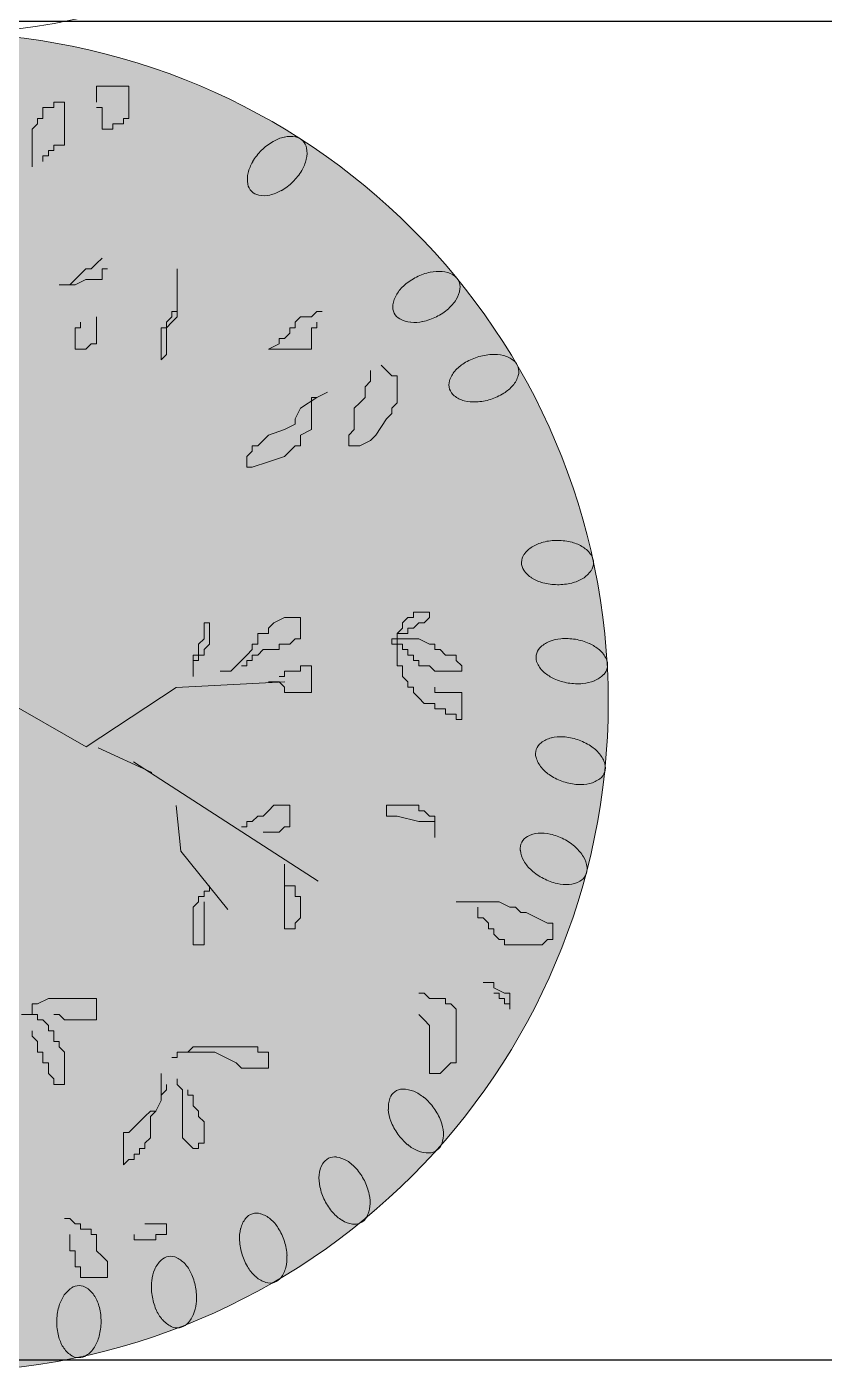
# Model space of a CAD drawing. Header units: metres. Extents: x -2072 to 1581266, y 0 to 323429.
# Drawn here: x 1755.22 to 1759.99, y 1867.27 to 1875.3 of the extents above; entities that cross this region are included whole.
import ezdxf

# ---------------------------------------------------------------- set-up
doc = ezdxf.new("R2010")
doc.units = ezdxf.units.M
doc.layers.add('Вишня птичья', color=7, linetype='Continuous', lineweight=0)
doc.layers.add('ГП - Лист (таблица)', color=7, linetype='Continuous', lineweight=9)
doc.layers.add('ГП_Озеленение_деревья и кустарники', color=7, linetype='Continuous', lineweight=9, true_color=0x2e7666)
doc.styles.add('GOST Common_2', font='GOST_Common.ttf', dxfattribs={"width": 0.9, "height": 2.5})
doc.styles.add('ГП Ариал 2016', font='arial.ttf')

# ---------------------------------------------------------------- blocks, each defined once
blk = doc.blocks.new('Яблоня декоративная')
at = {"layer": 'Вишня птичья', "lineweight": 0, "transparency": 33554585}
h = blk.add_hatch(color=256, dxfattribs=at)
h.dxf.hatch_style = 1
h.set_gradient(color1=(117, 182, 99), color2=(171, 55, 179), tint=1, name='INVSPHERICAL')
edge = h.paths.add_edge_path()
edge.add_arc((0.025, 0.007), 5, 359.64, 719.64)
at = {"layer": 'Вишня птичья', "color": 7, "lineweight": 0, "true_color": 0xf9e7f9}
for p, q in [((1.203, 4.489), (1.203, 4.609)), ((1.203, 4.609), (1.444, 4.609)), ((1.444, 4.609), (1.444, 4.368)), ((0.802, 4.368), (0.802, 4.449)), ((0.802, 4.449), (0.882, 4.449)), ((0.882, 4.449), (0.882, 4.489)), ((0.882, 4.489), (0.963, 4.489)), ((0.963, 4.489), (0.963, 4.168)), ((1.243, 4.449), (1.203, 4.449)), ((1.243, 4.288), (1.243, 4.449)), ((0.722, 4.288), (0.762, 4.328)), ((0.762, 4.328), (0.762, 4.368)), ((0.762, 4.368), (0.802, 4.368)), ((1.404, 4.328), (1.323, 4.328)), ((1.323, 4.328), (1.323, 4.288)), ((1.444, 4.368), (1.404, 4.368)), ((1.404, 4.368), (1.404, 4.328)), ((0.722, 4.008), (0.722, 4.288)), ((1.323, 4.288), (1.243, 4.288)), ((0.882, 4.128), (0.842, 4.128)), ((0.842, 4.128), (0.842, 4.088)), ((0.882, 4.168), (0.882, 4.128)), ((0.963, 4.168), (0.882, 4.168)), ((0.842, 4.088), (0.802, 4.088)), ((0.802, 4.088), (0.802, 4.048)), ((1.243, 3.326), (1.203, 3.286)), ((1.123, 3.246), (1.083, 3.206)), ((1.163, 3.246), (1.123, 3.246)), ((1.203, 3.286), (1.163, 3.246)), ((1.243, 3.166), (1.243, 3.246)), ((1.243, 3.246), (1.283, 3.246)), ((1.805, 3.246), (1.805, 2.926)), ((1.003, 3.126), (0.922, 3.126)), ((0.922, 3.126), (1.043, 3.126)), ((1.043, 3.166), (1.003, 3.126)), ((1.083, 3.206), (1.043, 3.166)), ((1.043, 3.126), (1.123, 3.166)), ((1.123, 3.166), (1.243, 3.166)), ((1.805, 2.886), (1.805, 3.126)), ((1.805, 2.926), (1.765, 2.926)), ((1.765, 2.926), (1.765, 2.886)), ((2.847, 2.926), (2.807, 2.886)), ((2.888, 2.926), (2.847, 2.926)), ((1.083, 2.846), (1.083, 2.805)), ((1.203, 2.685), (1.203, 2.886)), ((1.765, 2.886), (1.725, 2.846)), ((1.725, 2.846), (1.725, 2.805)), ((1.725, 2.805), (1.765, 2.846)), ((1.765, 2.846), (1.805, 2.886)), ((2.727, 2.886), (2.687, 2.846)), ((2.687, 2.846), (2.687, 2.805)), ((2.807, 2.886), (2.727, 2.886)), ((2.847, 2.805), (2.847, 2.846)), ((1.083, 2.805), (1.043, 2.805)), ((1.043, 2.805), (1.043, 2.645)), ((1.684, 2.805), (1.684, 2.565)), ((1.725, 2.805), (1.684, 2.805)), ((1.725, 2.605), (1.725, 2.805)), ((2.607, 2.725), (2.567, 2.725)), ((2.567, 2.725), (2.567, 2.685)), ((2.647, 2.765), (2.607, 2.725)), ((2.687, 2.805), (2.647, 2.805)), ((2.647, 2.805), (2.647, 2.765)), ((2.807, 2.645), (2.807, 2.805)), ((2.807, 2.805), (2.847, 2.805)), ((1.043, 2.645), (1.123, 2.645)), ((1.123, 2.645), (1.163, 2.685)), ((1.163, 2.685), (1.203, 2.685)), ((2.567, 2.685), (2.486, 2.645)), ((2.486, 2.645), (2.807, 2.645)), ((1.684, 2.565), (1.725, 2.605)), ((3.369, 2.485), (3.329, 2.525)), ((3.248, 2.485), (3.248, 2.405)), ((3.409, 2.445), (3.369, 2.485)), ((3.449, 2.445), (3.409, 2.445)), ((3.449, 2.244), (3.449, 2.445)), ((2.928, 2.325), (2.847, 2.284)), ((3.248, 2.405), (3.208, 2.365)), ((3.208, 2.365), (3.208, 2.284)), ((2.847, 2.284), (2.727, 2.204)), ((2.807, 2.044), (2.807, 2.284)), ((2.807, 2.284), (2.847, 2.284)), ((3.168, 2.244), (3.128, 2.204)), ((3.208, 2.284), (3.168, 2.244)), ((3.409, 2.204), (3.449, 2.244)), ((2.727, 2.204), (2.687, 2.124)), ((2.687, 2.124), (2.687, 2.084)), ((3.128, 2.204), (3.128, 2.044)), ((3.289, 2.004), (3.369, 2.124)), ((3.369, 2.124), (3.409, 2.164)), ((3.409, 2.164), (3.409, 2.204)), ((2.607, 2.044), (2.486, 2.004)), ((2.687, 2.084), (2.607, 2.044)), ((2.727, 2.004), (2.807, 2.044)), ((3.128, 2.044), (3.088, 2.004)), ((2.406, 1.924), (2.366, 1.924)), ((2.366, 1.924), (2.366, 1.884)), ((2.486, 2.004), (2.406, 1.924)), ((2.607, 1.844), (2.687, 1.924)), ((2.687, 1.924), (2.727, 1.924)), ((2.727, 1.924), (2.727, 2.004)), ((3.088, 2.004), (3.088, 1.924)), ((3.088, 1.924), (3.168, 1.924)), ((3.168, 1.924), (3.248, 1.964)), ((3.248, 1.964), (3.289, 2.004)), ((2.366, 1.884), (2.326, 1.844)), ((2.326, 1.844), (2.326, 1.763)), ((2.486, 1.803), (2.607, 1.844)), ((2.326, 1.763), (2.366, 1.763)), ((2.366, 1.763), (2.486, 1.803)), ((2.527, 0.601), (2.607, 0.641)), ((2.607, 0.641), (2.727, 0.641)), ((2.727, 0.641), (2.727, 0.481)), ((3.489, 0.601), (3.529, 0.641)), ((3.529, 0.641), (3.569, 0.641)), ((3.569, 0.641), (3.569, 0.681)), ((3.569, 0.681), (3.69, 0.681)), ((3.69, 0.641), (3.65, 0.601)), ((3.69, 0.681), (3.69, 0.641)), ((2.005, 0.481), (2.005, 0.601)), ((2.005, 0.601), (2.045, 0.601)), ((2.045, 0.601), (2.045, 0.441)), ((2.406, 0.441), (2.406, 0.521)), ((2.406, 0.521), (2.486, 0.521)), ((2.486, 0.561), (2.527, 0.601)), ((2.486, 0.521), (2.486, 0.561)), ((3.449, 0.521), (3.489, 0.561)), ((3.449, 0.481), (3.449, 0.521)), ((3.449, 0.521), (3.449, 0.481)), ((3.529, 0.521), (3.449, 0.521)), ((3.489, 0.561), (3.489, 0.601)), ((3.569, 0.561), (3.529, 0.561)), ((3.529, 0.561), (3.529, 0.521)), ((3.609, 0.601), (3.569, 0.561)), ((3.65, 0.601), (3.609, 0.601)), ((1.965, 0.441), (2.005, 0.481)), ((1.965, 0.361), (1.965, 0.441)), ((2.045, 0.441), (2.005, 0.401)), ((2.366, 0.401), (2.366, 0.441)), ((2.366, 0.441), (2.406, 0.441)), ((2.647, 0.441), (2.567, 0.441)), ((2.567, 0.441), (2.567, 0.401)), ((2.687, 0.481), (2.647, 0.441)), ((2.727, 0.481), (2.687, 0.481)), ((3.449, 0.481), (3.409, 0.481)), ((3.409, 0.481), (3.409, 0.441)), ((3.409, 0.441), (3.449, 0.441)), ((3.449, 0.441), (3.449, 0.481)), ((3.449, 0.481), (3.609, 0.481)), ((3.449, 0.441), (3.449, 0.281)), ((3.489, 0.441), (3.449, 0.441)), ((3.489, 0.401), (3.489, 0.441)), ((3.609, 0.481), (3.69, 0.441)), ((3.69, 0.441), (3.73, 0.441)), ((3.73, 0.441), (3.73, 0.401)), ((1.925, 0.2), (1.925, 0.361)), ((1.925, 0.361), (1.965, 0.361)), ((1.965, 0.321), (1.925, 0.321)), ((2.005, 0.361), (1.965, 0.361)), ((1.965, 0.361), (1.965, 0.321)), ((2.005, 0.401), (2.005, 0.361)), ((2.246, 0.281), (2.286, 0.321)), ((2.286, 0.321), (2.326, 0.361)), ((2.326, 0.361), (2.366, 0.401)), ((2.366, 0.321), (2.326, 0.321)), ((2.326, 0.321), (2.326, 0.281)), ((2.406, 0.361), (2.366, 0.361)), ((2.366, 0.361), (2.366, 0.321)), ((2.446, 0.401), (2.406, 0.361)), ((2.567, 0.401), (2.446, 0.401)), ((3.529, 0.401), (3.489, 0.401)), ((3.529, 0.361), (3.529, 0.401)), ((3.569, 0.361), (3.529, 0.361)), ((3.569, 0.321), (3.569, 0.361)), ((3.609, 0.321), (3.569, 0.321)), ((3.609, 0.281), (3.609, 0.321)), ((3.73, 0.401), (3.77, 0.401)), ((3.77, 0.401), (3.81, 0.361)), ((3.81, 0.361), (3.89, 0.361)), ((3.89, 0.361), (3.89, 0.321)), ((3.89, 0.321), (3.93, 0.281)), ((2.126, 0.24), (2.206, 0.24)), ((2.206, 0.24), (2.246, 0.281)), ((2.326, 0.281), (2.286, 0.281)), ((2.607, 0.2), (2.607, 0.24)), ((2.607, 0.24), (2.727, 0.24)), ((2.727, 0.24), (2.727, 0.281)), ((2.727, 0.281), (2.807, 0.281)), ((2.807, 0.281), (2.807, 0.08)), ((3.449, 0.281), (3.489, 0.281)), ((3.489, 0.281), (3.489, 0.2)), ((3.69, 0.281), (3.609, 0.281)), ((3.73, 0.24), (3.69, 0.281)), ((3.93, 0.24), (3.73, 0.24)), ((3.93, 0.281), (3.93, 0.24)), ((1.124, -0.326), (1.797, 0.119)), ((1.797, 0.119), (2.608, 0.16)), ((2.567, 0.16), (2.486, 0.16)), ((2.567, 0.2), (2.607, 0.2)), ((2.607, 0.12), (2.567, 0.16)), ((2.607, 0.08), (2.607, 0.12)), ((3.489, 0.2), (3.529, 0.16)), ((3.529, 0.16), (3.529, 0.12)), ((3.529, 0.12), (3.569, 0.12)), ((3.569, 0.12), (3.569, 0.08)), ((3.73, 0.08), (3.73, 0.12)), ((0.499, 0.034), (1.124, -0.326)), ((2.807, 0.08), (2.607, 0.08)), ((3.569, 0.08), (3.609, 0.04)), ((3.609, 0.04), (3.65, 0)), ((3.65, 0), (3.73, 0)), ((3.93, 0.08), (3.73, 0.08)), ((3.73, 0), (3.73, -0.04)), ((3.93, -0.12), (3.93, 0.08)), ((3.73, -0.04), (3.81, -0.04)), ((3.81, -0.04), (3.81, -0.08)), ((3.81, -0.08), (3.89, -0.08)), ((3.89, -0.08), (3.89, -0.12)), ((3.89, -0.12), (3.93, -0.12)), ((1.214, -0.332), (1.615, -0.517)), ((1.477, -0.437), (2.859, -1.328)), ((1.798, -0.762), (1.831, -1.105)), ((2.446, -0.842), (2.486, -0.802)), ((2.486, -0.802), (2.527, -0.761)), ((2.527, -0.761), (2.647, -0.761)), ((2.647, -0.761), (2.647, -0.922)), ((3.609, -0.761), (3.369, -0.761)), ((3.369, -0.761), (3.369, -0.842)), ((3.609, -0.802), (3.609, -0.761)), ((3.65, -0.802), (3.609, -0.802)), ((3.69, -0.842), (3.65, -0.802)), ((2.326, -0.922), (2.326, -0.882)), ((2.326, -0.882), (2.366, -0.882)), ((2.366, -0.882), (2.406, -0.842)), ((2.406, -0.842), (2.446, -0.842)), ((3.369, -0.842), (3.449, -0.842)), ((3.449, -0.842), (3.609, -0.882)), ((3.609, -0.882), (3.73, -0.882)), ((3.73, -0.842), (3.69, -0.842)), ((3.73, -1.002), (3.73, -0.842)), ((2.286, -0.922), (2.326, -0.922)), ((2.567, -0.962), (2.446, -0.962)), ((2.607, -0.922), (2.567, -0.962)), ((2.647, -0.922), (2.607, -0.922)), ((1.831, -1.105), (2.182, -1.539)), ((2.607, -1.202), (2.607, -1.683)), ((2.045, -1.403), (2.005, -1.403)), ((2.005, -1.403), (2.005, -1.443)), ((2.045, -1.363), (2.045, -1.403)), ((2.607, -1.363), (2.607, -1.323)), ((2.687, -1.363), (2.607, -1.363)), ((2.687, -1.443), (2.687, -1.363)), ((1.965, -1.483), (1.925, -1.523)), ((2.005, -1.443), (1.965, -1.443)), ((1.965, -1.443), (1.965, -1.483)), ((2.005, -1.803), (2.005, -1.483)), ((2.727, -1.443), (2.687, -1.443)), ((2.727, -1.603), (2.727, -1.443)), ((3.89, -1.483), (4.211, -1.483)), ((4.211, -1.483), (4.291, -1.523)), ((1.925, -1.523), (1.925, -1.803)), ((2.687, -1.643), (2.727, -1.603)), ((4.051, -1.603), (4.051, -1.523)), ((4.091, -1.603), (4.051, -1.603)), ((4.131, -1.643), (4.091, -1.603)), ((4.291, -1.523), (4.331, -1.523)), ((4.331, -1.523), (4.371, -1.563)), ((4.371, -1.563), (4.412, -1.563)), ((4.412, -1.563), (4.492, -1.603)), ((4.492, -1.603), (4.572, -1.643)), ((2.607, -1.683), (2.687, -1.683)), ((2.687, -1.683), (2.687, -1.643)), ((4.131, -1.683), (4.131, -1.643)), ((4.171, -1.683), (4.131, -1.683)), ((4.171, -1.723), (4.171, -1.683)), ((4.572, -1.643), (4.612, -1.643)), ((4.612, -1.643), (4.612, -1.763)), ((1.925, -1.803), (2.005, -1.803)), ((4.211, -1.763), (4.171, -1.723)), ((4.251, -1.763), (4.211, -1.763)), ((4.251, -1.803), (4.251, -1.763)), ((4.532, -1.803), (4.251, -1.803)), ((4.572, -1.763), (4.532, -1.803)), ((4.612, -1.763), (4.572, -1.763)), ((4.091, -2.084), (4.171, -2.084)), ((4.171, -2.084), (4.171, -2.124)), ((0.762, -2.244), (0.842, -2.204)), ((0.842, -2.204), (1.203, -2.204)), ((1.203, -2.204), (1.203, -2.365)), ((3.609, -2.164), (3.65, -2.164)), ((3.65, -2.164), (3.69, -2.204)), ((3.69, -2.204), (3.81, -2.204)), ((3.81, -2.204), (3.81, -2.244)), ((4.171, -2.124), (4.251, -2.164)), ((4.211, -2.164), (4.171, -2.164)), ((4.211, -2.204), (4.211, -2.164)), ((4.251, -2.204), (4.211, -2.204)), ((4.251, -2.164), (4.291, -2.164)), ((4.251, -2.244), (4.251, -2.204)), ((4.291, -2.164), (4.291, -2.284)), ((0.722, -2.325), (0.722, -2.244)), ((0.722, -2.244), (0.762, -2.244)), ((3.81, -2.244), (3.85, -2.244)), ((3.85, -2.244), (3.89, -2.284)), ((3.89, -2.284), (3.89, -2.685)), ((4.291, -2.244), (4.251, -2.244)), ((4.291, -2.284), (4.291, -2.244)), ((0.642, -2.325), (0.762, -2.325)), ((0.762, -2.325), (0.762, -2.365)), ((0.762, -2.365), (0.802, -2.365)), ((0.802, -2.365), (0.842, -2.405)), ((0.842, -2.405), (0.842, -2.445)), ((0.922, -2.325), (0.882, -2.325)), ((0.963, -2.365), (0.922, -2.325)), ((1.203, -2.365), (0.963, -2.365)), ((3.65, -2.365), (3.609, -2.325)), ((3.69, -2.405), (3.65, -2.365)), ((3.69, -2.765), (3.69, -2.405)), ((0.722, -2.485), (0.722, -2.445)), ((0.762, -2.525), (0.722, -2.485)), ((0.842, -2.445), (0.882, -2.445)), ((0.882, -2.445), (0.882, -2.525)), ((0.762, -2.605), (0.762, -2.525)), ((0.802, -2.605), (0.762, -2.605)), ((0.802, -2.685), (0.802, -2.605)), ((0.882, -2.525), (0.922, -2.525)), ((0.922, -2.525), (0.922, -2.565)), ((0.922, -2.565), (0.963, -2.605)), ((0.963, -2.605), (0.963, -2.846)), ((1.805, -2.645), (1.805, -2.605)), ((1.805, -2.605), (1.885, -2.605)), ((2.085, -2.605), (1.845, -2.605)), ((1.885, -2.605), (1.925, -2.565)), ((1.925, -2.565), (2.406, -2.565)), ((2.166, -2.645), (2.085, -2.605)), ((2.406, -2.565), (2.406, -2.605)), ((2.406, -2.605), (2.486, -2.605)), ((2.486, -2.605), (2.486, -2.725)), ((0.842, -2.685), (0.802, -2.685)), ((0.842, -2.765), (0.842, -2.685)), ((1.765, -2.645), (1.805, -2.645)), ((2.246, -2.685), (2.166, -2.645)), ((2.286, -2.725), (2.246, -2.685)), ((3.85, -2.685), (3.81, -2.725)), ((3.89, -2.685), (3.85, -2.685)), ((0.882, -2.805), (0.842, -2.765)), ((0.882, -2.846), (0.882, -2.805)), ((1.684, -2.765), (1.684, -2.966)), ((1.805, -2.846), (1.805, -2.805)), ((2.486, -2.725), (2.286, -2.725)), ((3.77, -2.765), (3.69, -2.765)), ((3.81, -2.725), (3.77, -2.765)), ((0.963, -2.846), (0.882, -2.846)), ((1.684, -2.926), (1.725, -2.886)), ((1.725, -2.886), (1.725, -2.846)), ((1.845, -2.886), (1.805, -2.846)), ((1.845, -3.246), (1.845, -2.886)), ((1.885, -2.886), (1.885, -2.926)), ((1.684, -2.966), (1.644, -3.046)), ((1.644, -3.046), (1.684, -2.966)), ((1.684, -2.966), (1.684, -2.926)), ((1.885, -2.926), (1.925, -2.926)), ((1.925, -2.926), (1.925, -3.006)), ((1.925, -3.006), (1.965, -3.046)), ((1.524, -3.126), (1.564, -3.086)), ((1.564, -3.086), (1.604, -3.046)), ((1.644, -3.046), (1.604, -3.086)), ((1.604, -3.046), (1.644, -3.046)), ((1.604, -3.086), (1.604, -3.246)), ((1.965, -3.046), (1.965, -3.086)), ((1.965, -3.086), (2.005, -3.126)), ((1.404, -3.206), (1.444, -3.206)), ((1.404, -3.447), (1.404, -3.206)), ((1.444, -3.206), (1.484, -3.166)), ((1.484, -3.166), (1.524, -3.126)), ((2.005, -3.126), (2.005, -3.286)), ((1.604, -3.246), (1.564, -3.286)), ((1.564, -3.286), (1.564, -3.326)), ((1.885, -3.286), (1.845, -3.246)), ((1.925, -3.326), (1.885, -3.286)), ((2.005, -3.286), (1.965, -3.286)), ((1.965, -3.286), (1.965, -3.326)), ((1.444, -3.407), (1.404, -3.447)), ((1.484, -3.407), (1.444, -3.407)), ((1.524, -3.367), (1.484, -3.367)), ((1.484, -3.367), (1.484, -3.407)), ((1.564, -3.326), (1.524, -3.326)), ((1.524, -3.326), (1.524, -3.367)), ((1.965, -3.326), (1.925, -3.326)), ((0.963, -3.847), (1.003, -3.847)), ((1.003, -3.847), (1.043, -3.888)), ((1.043, -3.888), (1.083, -3.888)), ((1.083, -3.888), (1.083, -3.928)), ((1.564, -3.888), (1.725, -3.888)), ((1.725, -3.888), (1.725, -3.968)), ((1.003, -4.088), (1.003, -3.968)), ((1.083, -3.928), (1.163, -3.928)), ((1.163, -3.928), (1.163, -3.968)), ((1.163, -3.968), (1.203, -3.968)), ((1.203, -3.968), (1.203, -4.088)), ((1.484, -4.008), (1.484, -3.968)), ((1.644, -4.008), (1.484, -4.008)), ((1.644, -3.968), (1.644, -4.008)), ((1.725, -3.968), (1.644, -3.968)), ((1.043, -4.088), (1.003, -4.088)), ((1.043, -4.208), (1.043, -4.088)), ((1.203, -4.088), (1.243, -4.128)), ((1.083, -4.208), (1.043, -4.208)), ((1.083, -4.288), (1.083, -4.208)), ((1.243, -4.128), (1.283, -4.168)), ((1.283, -4.168), (1.283, -4.288)), ((1.283, -4.288), (1.083, -4.288))]:
    blk.add_line(p, q, dxfattribs=at)
at = {"layer": 'Вишня птичья', "lineweight": 0}
blk.add_circle((0.025, 0.007), 5, dxfattribs=at)
at = {"layer": 'Вишня птичья', "color": 7, "lineweight": 0, "true_color": 0xf9e7f9}
for centre, radius, start, end in [((2.672, 3.939), 0.298, 102.9913, 120.2901), ((2.65, 4.035), 0.199, 78.5439, 102.9913), ((2.668, 4.128), 0.105, 44.5805, 78.5439), ((2.741, 3.82), 0.436, 134.5805, 148.8709), ((2.741, 3.82), 0.436, 120.2901, 134.5805), ((2.668, 4.128), 0.105, 10.6172, 44.5805), ((2.576, 4.111), 0.199, 346.1697, 10.6172), ((2.624, 3.891), 0.298, 148.8709, 166.1697), ((2.48, 4.134), 0.298, 328.8709, 346.1697), ((2.528, 3.915), 0.199, 166.1697, 190.6172), ((2.362, 4.205), 0.436, 314.5805, 328.8709), ((2.435, 3.898), 0.105, 190.6172, 224.5805), ((2.435, 3.898), 0.105, 224.5805, 258.5439), ((2.431, 4.087), 0.298, 282.9913, 300.2901), ((2.362, 4.205), 0.436, 300.2901, 314.5805), ((2.453, 3.99), 0.199, 258.5439, 282.9913), ((3.788, 2.794), 0.436, 102.2901, 116.5805), ((3.758, 2.928), 0.298, 84.9913, 102.2901), ((3.767, 3.027), 0.199, 60.5439, 84.9913), ((3.698, 2.898), 0.298, 130.8709, 148.1697), ((3.788, 2.794), 0.436, 116.5805, 130.8709), ((3.813, 3.109), 0.105, 26.5805, 60.5439), ((3.813, 3.109), 0.105, 352.6172, 26.5805), ((3.614, 2.95), 0.199, 148.1697, 172.6172), ((3.636, 3.173), 0.298, 310.8709, 328.1697), ((3.72, 3.121), 0.199, 328.1697, 352.6172), ((3.52, 2.962), 0.105, 172.6172, 206.5805), ((3.52, 2.962), 0.105, 206.5805, 240.5439), ((3.546, 3.277), 0.436, 296.5805, 310.8709), ((3.566, 3.044), 0.199, 240.5439, 264.9913), ((3.575, 3.143), 0.298, 264.9913, 282.2901), ((3.546, 3.277), 0.436, 282.2901, 296.5805), ((4.105, 2.287), 0.298, 121.8709, 139.1697), ((4.178, 2.17), 0.436, 107.5805, 121.8709), ((4.178, 2.17), 0.436, 93.2901, 107.5805), ((4.17, 2.308), 0.298, 75.9913, 93.2901), ((4.194, 2.404), 0.199, 51.5439, 75.9913), ((4.252, 2.478), 0.105, 17.5805, 51.5439), ((4.03, 2.352), 0.199, 139.1697, 163.6172), ((4.162, 2.504), 0.199, 319.1697, 343.6172), ((4.252, 2.478), 0.105, 343.6172, 17.5805), ((3.94, 2.379), 0.105, 163.6172, 197.5805), ((3.94, 2.379), 0.105, 197.5805, 231.5439), ((4.014, 2.686), 0.436, 287.5805, 301.8709), ((4.087, 2.569), 0.298, 301.8709, 319.1697), ((3.998, 2.453), 0.199, 231.5439, 255.9913), ((4.022, 2.549), 0.298, 255.9913, 273.2901), ((4.014, 2.686), 0.436, 273.2901, 287.5805), ((4.644, 0.781), 0.436, 89.5805, 103.8709), ((4.644, 0.781), 0.436, 75.2901, 89.5805), ((4.482, 1.052), 0.105, 145.6172, 179.5805), ((4.56, 0.999), 0.199, 121.1697, 145.6172), ((4.611, 0.914), 0.298, 103.8709, 121.1697), ((4.679, 0.914), 0.298, 57.9913, 75.2901), ((4.731, 0.998), 0.199, 33.5439, 57.9913), ((4.81, 1.05), 0.105, 359.5805, 33.5439), ((4.482, 1.052), 0.105, 179.5805, 213.5439), ((4.81, 1.05), 0.105, 325.6172, 359.5805), ((4.56, 1.105), 0.199, 213.5439, 237.9913), ((4.613, 1.188), 0.298, 237.9913, 255.2901), ((4.681, 1.188), 0.298, 283.8709, 301.1697), ((4.732, 1.103), 0.199, 301.1697, 325.6172), ((4.648, 1.322), 0.436, 255.2901, 269.5805), ((4.648, 1.322), 0.436, 269.5805, 283.8709), ((4.591, 0.342), 0.105, 136.6172, 170.5805), ((4.659, 0.277), 0.199, 112.1697, 136.6172), ((4.697, 0.186), 0.298, 94.8709, 112.1697), ((4.708, 0.048), 0.436, 80.5805, 94.8709), ((4.708, 0.048), 0.436, 66.2901, 80.5805), ((4.764, 0.174), 0.298, 48.9913, 66.2901), ((4.591, 0.342), 0.105, 170.5805, 204.5439), ((4.829, 0.249), 0.199, 24.5439, 48.9913), ((4.915, 0.288), 0.105, 350.5805, 24.5439), ((4.677, 0.381), 0.199, 204.5439, 228.9913), ((4.742, 0.456), 0.298, 228.9913, 246.2901), ((4.846, 0.353), 0.199, 292.1697, 316.6172), ((4.915, 0.288), 0.105, 316.6172, 350.5805), ((4.797, 0.582), 0.436, 246.2901, 260.5805), ((4.797, 0.582), 0.436, 260.5805, 274.8709), ((4.809, 0.445), 0.298, 274.8709, 292.1697), ((4.587, -0.377), 0.105, 127.6172, 161.5805), ((4.645, -0.452), 0.199, 103.1697, 127.6172), ((4.668, -0.548), 0.298, 85.8709, 103.1697), ((4.658, -0.685), 0.436, 71.5805, 85.8709), ((4.658, -0.685), 0.436, 57.2901, 71.5805), ((4.587, -0.377), 0.105, 161.5805, 195.5439), ((4.732, -0.569), 0.298, 39.9913, 57.2901), ((4.808, -0.506), 0.199, 15.5439, 39.9913), ((4.678, -0.351), 0.199, 195.5439, 219.9913), ((4.754, -0.288), 0.298, 219.9913, 237.2901), ((4.899, -0.48), 0.105, 341.5805, 15.5439), ((4.829, -0.172), 0.436, 237.2901, 251.5805), ((4.829, -0.172), 0.436, 251.5805, 265.8709), ((4.819, -0.309), 0.298, 265.8709, 283.1697), ((4.841, -0.405), 0.199, 283.1697, 307.6172), ((4.899, -0.48), 0.105, 307.6172, 341.5805), ((4.472, -1.086), 0.105, 118.6172, 152.5805), ((4.517, -1.169), 0.199, 94.1697, 118.6172), ((4.524, -1.267), 0.298, 76.8709, 94.1697), ((4.493, -1.401), 0.436, 62.5805, 76.8709), ((4.472, -1.086), 0.105, 152.5805, 186.5439), ((4.566, -1.075), 0.199, 186.5439, 210.9913), ((4.493, -1.401), 0.436, 48.2901, 62.5805), ((4.584, -1.299), 0.298, 30.9913, 48.2901), ((4.65, -1.024), 0.298, 210.9913, 228.2901), ((4.669, -1.248), 0.199, 6.5439, 30.9913), ((4.742, -0.921), 0.436, 228.2901, 242.5805), ((4.763, -1.237), 0.105, 298.6172, 332.5805), ((4.763, -1.237), 0.105, 332.5805, 6.5439), ((4.742, -0.921), 0.436, 242.5805, 256.8709), ((4.711, -1.055), 0.298, 256.8709, 274.1697), ((4.718, -1.154), 0.199, 274.1697, 298.6172), ((3.492, -2.986), 0.105, 125.5805, 159.5439), ((3.492, -2.986), 0.105, 91.6172, 125.5805), ((3.495, -3.081), 0.199, 67.1697, 91.6172), ((3.456, -3.172), 0.298, 49.8709, 67.1697), ((3.581, -3.02), 0.199, 159.5439, 183.9913), ((3.368, -3.277), 0.436, 35.5805, 49.8709), ((3.679, -3.013), 0.298, 183.9913, 201.2901), ((3.368, -3.277), 0.436, 21.2901, 35.5805), ((3.807, -2.963), 0.436, 201.2901, 215.5805), ((3.496, -3.227), 0.298, 3.9913, 21.2901), ((3.595, -3.22), 0.199, 339.5439, 3.9913), ((3.807, -2.963), 0.436, 215.5805, 229.8709), ((3.719, -3.068), 0.298, 229.8709, 247.1697), ((3.683, -3.253), 0.105, 305.5805, 339.5439), ((2.982, -3.492), 0.105, 116.5805, 150.5439), ((2.982, -3.492), 0.105, 82.6172, 116.5805), ((2.969, -3.586), 0.199, 58.1697, 82.6172), ((3.68, -3.159), 0.199, 247.1697, 271.6172), ((3.683, -3.253), 0.105, 271.6172, 305.5805), ((3.064, -3.539), 0.199, 150.5439, 174.9913), ((2.917, -3.67), 0.298, 40.8709, 58.1697), ((2.813, -3.76), 0.436, 26.5805, 40.8709), ((3.162, -3.547), 0.298, 174.9913, 192.2901), ((3.297, -3.518), 0.436, 192.2901, 206.5805), ((2.813, -3.76), 0.436, 12.2901, 26.5805), ((3.297, -3.518), 0.436, 206.5805, 220.8709), ((2.948, -3.731), 0.298, 354.9913, 12.2901), ((2.398, -3.912), 0.105, 107.5805, 141.5439), ((2.398, -3.912), 0.105, 73.6172, 107.5805), ((2.372, -4.003), 0.199, 49.1697, 73.6172), ((3.193, -3.608), 0.298, 220.8709, 238.1697), ((3.046, -3.739), 0.199, 330.5439, 354.9913), ((2.472, -3.971), 0.199, 141.5439, 165.9913), ((2.307, -4.077), 0.298, 31.8709, 49.1697), ((3.141, -3.692), 0.199, 238.1697, 262.6172), ((3.128, -3.786), 0.105, 262.6172, 296.5805), ((3.128, -3.786), 0.105, 296.5805, 330.5439), ((2.568, -3.995), 0.298, 165.9913, 183.2901), ((2.706, -3.987), 0.436, 183.2901, 197.5805), ((2.19, -4.15), 0.436, 17.5805, 31.8709), ((2.19, -4.15), 0.436, 3.2901, 17.5805), ((2.706, -3.987), 0.436, 197.5805, 211.8709), ((1.82, -4.305), 0.199, 132.5439, 156.9913), ((1.756, -4.235), 0.105, 98.5805, 132.5439), ((1.756, -4.235), 0.105, 64.6172, 98.5805), ((1.716, -4.321), 0.199, 40.1697, 64.6172), ((1.64, -4.384), 0.298, 22.8709, 40.1697), ((2.589, -4.059), 0.298, 211.8709, 229.1697), ((2.423, -4.166), 0.199, 321.5439, 345.9913), ((2.327, -4.142), 0.298, 345.9913, 3.2901), ((2.048, -4.357), 0.436, 174.2901, 188.5805), ((1.911, -4.343), 0.298, 156.9913, 174.2901), ((1.513, -4.438), 0.436, 8.5805, 22.8709), ((2.524, -4.134), 0.199, 229.1697, 253.6172), ((2.497, -4.225), 0.105, 287.5805, 321.5439), ((1.124, -4.533), 0.199, 123.5439, 147.9913), ((1.072, -4.454), 0.105, 89.5805, 123.5439), ((1.072, -4.454), 0.105, 55.6172, 89.5805), ((1.018, -4.532), 0.199, 31.1697, 55.6172), ((1.513, -4.438), 0.436, 354.2901, 8.5805), ((2.497, -4.225), 0.105, 253.6172, 287.5805), ((1.341, -4.62), 0.436, 165.2901, 179.5805), ((1.208, -4.585), 0.298, 147.9913, 165.2901), ((0.934, -4.583), 0.298, 13.8709, 31.1697), ((0.8, -4.616), 0.436, 359.5805, 13.8709), ((2.048, -4.357), 0.436, 188.5805, 202.8709), ((1.65, -4.452), 0.298, 336.9913, 354.2901), ((1.341, -4.62), 0.436, 179.5805, 193.8709), ((0.8, -4.616), 0.436, 345.2901, 359.5805), ((1.921, -4.411), 0.298, 202.8709, 220.1697), ((1.846, -4.474), 0.199, 220.1697, 244.6172), ((1.741, -4.49), 0.199, 312.5439, 336.9913), ((1.805, -4.56), 0.105, 244.6172, 278.5805), ((1.805, -4.56), 0.105, 278.5805, 312.5439), ((1.207, -4.653), 0.298, 193.8709, 211.1697), ((1.123, -4.704), 0.199, 211.1697, 235.6172), ((1.017, -4.704), 0.199, 303.5439, 327.9913), ((0.933, -4.651), 0.298, 327.9913, 345.2901), ((1.069, -4.782), 0.105, 235.6172, 269.5805), ((1.069, -4.782), 0.105, 269.5805, 303.5439)]:
    blk.add_arc(centre, radius, start, end, dxfattribs=at)
blk = doc.blocks.new('Черемуха Маака Prunus maackii')
at = {"layer": 'ГП_Озеленение_деревья и кустарники', "linetype": 'ByBlock'}
blk.add_circle((348.2303, -12921.6155), 1.75, dxfattribs=at)
blk = doc.blocks.new('*T90')
at = {"layer": 'Defpoints', "color": 8, "linetype": 'ByBlock', "lineweight": 0, "transparency": 16777216}
for p, q in [((0, 0), (208.0264, 0)), ((0, 0), (0, -10)), ((208.0264, 0), (208.0264, -10))]:
    blk.add_line(p, q, dxfattribs=at)
at = {"layer": 'ГП - Лист (таблица)', "color": 0, "linetype": 'ByBlock', "lineweight": 40, "transparency": 16777216}
for p, q in [((0, -10), (208.0264, -10)), ((0, -10), (0, -29.2673)), ((10, -10), (10, -29.2673)), ((30, -10), (30, -29.2673)), ((115, -10), (115, -29.2673)), ((132.4056, -10), (132.4056, -29.2673)), ((151.5844, -10), (151.5844, -29.2673)), ((166.5844, -10), (166.5844, -29.2673)), ((208.0264, -10), (208.0264, -29.2673))]:
    blk.add_line(p, q, dxfattribs=at)
at = {"layer": 'ГП - Лист (таблица)', "color": 0, "linetype": 'ByBlock', "lineweight": 30, "transparency": 16777216}
for p, q in [((0, -29.2673), (208.0264, -29.2673)), ((0, -29.2673), (0, -677.2673)), ((208.0264, -29.2673), (208.0264, -677.2673)), ((10, -37.2673), (10, -125.2673)), ((30, -37.2673), (30, -125.2673)), ((115, -37.2673), (115, -125.2673)), ((132.4056, -37.2673), (132.4056, -125.2673)), ((151.5844, -37.2673), (151.5844, -125.2673)), ((166.5844, -37.2673), (166.5844, -125.2673)), ((10, -133.2673), (10, -277.2673)), ((30, -133.2673), (30, -277.2673)), ((115, -133.2673), (115, -277.2673)), ((132.4056, -133.2673), (132.4056, -277.2673)), ((151.5844, -133.2673), (151.5844, -277.2673)), ((166.5844, -133.2673), (166.5844, -277.2673)), ((10, -285.2673), (10, -549.2673)), ((30, -285.2673), (30, -549.2673)), ((115, -285.2673), (115, -549.2673)), ((132.4056, -285.2673), (132.4056, -549.2673)), ((151.5844, -285.2673), (151.5844, -549.2673)), ((166.5844, -285.2673), (166.5844, -549.2673)), ((10, -557.2673), (10, -621.2673)), ((30, -557.2673), (30, -621.2673)), ((115, -557.2673), (115, -621.2673)), ((132.4056, -557.2673), (132.4056, -621.2673)), ((151.5844, -557.2673), (151.5844, -621.2673)), ((166.5844, -557.2673), (166.5844, -621.2673)), ((10, -629.2673), (10, -677.2673)), ((30, -629.2673), (30, -677.2673)), ((115, -629.2673), (115, -677.2673)), ((132.4056, -629.2673), (132.4056, -677.2673)), ((151.5844, -629.2673), (151.5844, -677.2673)), ((166.5844, -629.2673), (166.5844, -677.2673))]:
    blk.add_line(p, q, dxfattribs=at)
at = {"layer": 'ГП - Лист (таблица)', "color": 0, "linetype": 'ByBlock', "lineweight": -2, "transparency": 16777216}
for p, q in [((0, -37.2673), (208.0264, -37.2673)), ((0, -45.2673), (208.0264, -45.2673)), ((0, -53.2673), (208.0264, -53.2673)), ((0, -61.2673), (208.0264, -61.2673)), ((0, -69.2673), (208.0264, -69.2673)), ((0, -77.2673), (208.0264, -77.2673)), ((0, -85.2673), (208.0264, -85.2673)), ((0, -93.2673), (208.0264, -93.2673)), ((0, -101.2673), (208.0264, -101.2673)), ((0, -109.2673), (208.0264, -109.2673)), ((0, -117.2673), (208.0264, -117.2673)), ((0, -125.2673), (208.0264, -125.2673)), ((0, -133.2673), (208.0264, -133.2673)), ((0, -141.2673), (208.0264, -141.2673)), ((0, -149.2673), (208.0264, -149.2673)), ((0, -157.2673), (208.0264, -157.2673)), ((0, -165.2673), (208.0264, -165.2673)), ((0, -173.2673), (208.0264, -173.2673)), ((0, -181.2673), (208.0264, -181.2673)), ((0, -189.2673), (208.0264, -189.2673)), ((0, -197.2673), (208.0264, -197.2673)), ((0, -205.2673), (208.0264, -205.2673)), ((0, -213.2673), (208.0264, -213.2673)), ((0, -221.2673), (208.0264, -221.2673)), ((0, -229.2673), (208.0264, -229.2673)), ((0, -237.2673), (208.0264, -237.2673)), ((0, -245.2673), (208.0264, -245.2673)), ((0, -253.2673), (208.0264, -253.2673)), ((0, -261.2673), (208.0264, -261.2673)), ((0, -269.2673), (208.0264, -269.2673)), ((0, -277.2673), (208.0264, -277.2673)), ((0, -285.2673), (208.0264, -285.2673)), ((0, -293.2673), (208.0264, -293.2673)), ((0, -301.2673), (208.0264, -301.2673)), ((0, -309.2673), (208.0264, -309.2673)), ((0, -317.2673), (208.0264, -317.2673)), ((0, -325.2673), (208.0264, -325.2673)), ((0, -333.2673), (208.0264, -333.2673)), ((0, -341.2673), (208.0264, -341.2673)), ((0, -349.2673), (208.0264, -349.2673)), ((0, -357.2673), (208.0264, -357.2673)), ((0, -365.2673), (208.0264, -365.2673)), ((0, -373.2673), (208.0264, -373.2673)), ((0, -381.2673), (208.0264, -381.2673)), ((0, -389.2673), (208.0264, -389.2673)), ((0, -397.2673), (208.0264, -397.2673)), ((0, -405.2673), (208.0264, -405.2673)), ((0, -413.2673), (208.0264, -413.2673)), ((0, -421.2673), (208.0264, -421.2673)), ((0, -429.2673), (208.0264, -429.2673)), ((0, -437.2673), (208.0264, -437.2673)), ((0, -445.2673), (208.0264, -445.2673)), ((0, -453.2673), (208.0264, -453.2673)), ((0, -461.2673), (208.0264, -461.2673)), ((0, -469.2673), (208.0264, -469.2673)), ((0, -477.2673), (208.0264, -477.2673)), ((0, -485.2673), (208.0264, -485.2673)), ((0, -493.2673), (208.0264, -493.2673)), ((0, -501.2673), (208.0264, -501.2673)), ((0, -509.2673), (208.0264, -509.2673)), ((0, -517.2673), (208.0264, -517.2673)), ((0, -525.2673), (208.0264, -525.2673)), ((0, -533.2673), (208.0264, -533.2673)), ((0, -541.2673), (208.0264, -541.2673)), ((0, -549.2673), (208.0264, -549.2673)), ((0, -557.2673), (208.0264, -557.2673)), ((0, -565.2673), (208.0264, -565.2673)), ((0, -573.2673), (208.0264, -573.2673)), ((0, -581.2673), (208.0264, -581.2673)), ((0, -589.2673), (208.0264, -589.2673)), ((0, -597.2673), (208.0264, -597.2673)), ((0, -605.2673), (208.0264, -605.2673)), ((0, -613.2673), (208.0264, -613.2673)), ((0, -621.2673), (208.0264, -621.2673)), ((0, -629.2673), (208.0264, -629.2673)), ((0, -637.2673), (208.0264, -637.2673)), ((0, -645.2673), (208.0264, -645.2673)), ((0, -653.2673), (208.0264, -653.2673)), ((0, -661.2673), (208.0264, -661.2673)), ((0, -669.2673), (208.0264, -669.2673)), ((0, -677.2673), (208.0264, -677.2673))]:
    blk.add_line(p, q, dxfattribs=at)
at = {"layer": 'ГП - Лист (таблица)', "transparency": 16777216}
for s, insert, char_height, width, attachment_point, style in [('Ведомость элементов озеленения', (104.0132, -5), 3.5, 205.026445, 5, 'GOST Common_2'), ('Обхват ствола, см', (123.7028, -19.6336), 2.5, 17.405648, 5, 'GOST Common_2'), ('Наименование породы или\\Pвид насаждения', (72.5, -19.6336), 2.5, 85, 5, 'GOST Common_2'), ('{\\W0.8;Условное обозначение}', (20, -19.6336), 2.5, 20, 5, 'GOST Common_2'), ('Размер,\\Pсм', (141.995, -19.6336), 2.5, 19.178709, 5, 'GOST Common_2'), ('Примечание', (187.3054, -19.6336), 2.5, 41.442088, 5, 'GOST Common_2'), ('Поз.', (5, -19.6336), 2.5, 10, 5, 'GOST Common_2'), ('Кол.', (159.0844, -19.6336), 2.5, 15, 5, 'GOST Common_2'), ('Хвойные деревья и кустарники', (104.0132, -33.2673), 2.5, 205.026445, 5, 'GOST Common_2'), ('\\A1;1', (5, -41.2673), 2.5, 7, 5, 'GOST Common_2'), ('{\\C0;Ель}', (31.5, -41.2673), 2.5, 82, 4, 'GOST Common_2'), ('20-25', (123.7028, -41.2673), 2.5, 14.405648, 5, 'GOST Common_2'), ('500-600', (141.995, -41.2673), 2.5, 16.178709, 5, 'GOST Common_2'), ('С комом 0.8*0.8*0.8', (187.3054, -41.2673), 2.5, 38.442088, 5, 'GOST Common_2'), ('Лиственница', (31.5, -49.2673), 2.5, 82, 4, 'GOST Common_2'), ('\\A1;2', (5, -49.2673), 2.5, 7, 5, 'GOST Common_2'), ('\\A1;3', (5, -57.2673), 2.5, 7, 5, 'GOST Common_2'), ('Сосна', (31.5, -57.2673), 2.5, 82, 4, 'GOST Common_2'), ('{\\C0;Сосна горная}', (31.5, -65.2673), 2.5, 82, 4, 'GOST Common_2'), ('4', (5, -65.2673), 2.5, 7, 5, 'GOST Common_2'), ('Можжевельник', (31.5, -73.2673), 2.5, 82, 4, 'GOST Common_2'), ('5', (5, -73.2673), 2.5, 7, 5, 'GOST Common_2'), ('{\\fGOST Common|b0|i0|c204|p34;\\W0.9;\\C0;Можжевельник горизонтальный}', (31.5, -81.2673), 2.5, 82, 4, 'ГП Ариал 2016'), ('6', (5, -81.2673), 2.5, 7, 5, 'GOST Common_2'), ('{\\fGOST Common|b0|i0|c204|p34;\\W0.9;\\C0;Пихта}', (31.5, -89.2673), 2.5, 82, 4, 'ГП Ариал 2016'), ('7', (5, -89.2673), 2.5, 7, 5, 'GOST Common_2'), ('{\\fGOST Common|b0|i0|c204|p34;\\W0.9;\\C0;Псевдотсуга}', (31.5, -97.2673), 2.5, 82, 4, 'ГП Ариал 2016'), ('8', (5, -97.2673), 2.5, 7, 5, 'GOST Common_2'), ('{\\fGOST Common|b0|i0|c204|p34;\\W0.9;\\C0;Микробиота перекрёстнопарная}', (31.5, -105.2673), 2.5, 82, 4, 'ГП Ариал 2016'), ('9', (5, -105.2673), 2.5, 7, 5, 'GOST Common_2'), ('{\\fGOST Common|b0|i0|c204|p34;\\W0.9;\\C0;Тсуга}', (31.5, -113.2673), 2.5, 82, 4, 'ГП Ариал 2016'), ('{\\fGOST Common|b0|i0|c204|p34;\\W0.9;\\C0;Туя западная}', (31.5, -121.2673), 2.5, 82, 4, 'ГП Ариал 2016'), ('10', (5, -121.2673), 2.5, 7, 5, 'GOST Common_2'), ('{\\fArial|b0|i0|c204|p34;Лиственные деревья }', (104.0132, -129.2673), 2.5, 205.026445, 5, 'GOST Common_2'), ('Бархат Амурский', (31.5, -137.2673), 2.5, 82, 4, 'GOST Common_2'), ('1', (5, -137.2673), 2.5, 7, 5, 'GOST Common_2'), ('Береза', (31.5, -145.2673), 2.5, 82, 4, 'GOST Common_2'), ('2', (5, -145.2673), 2.5, 7, 5, 'GOST Common_2'), ('Боярышник', (31.5, -153.2673), 2.5, 82, 4, 'GOST Common_2'), ('3', (5, -153.2673), 2.5, 7, 5, 'GOST Common_2'), ('4', (5, -161.2673), 2.5, 7, 5, 'GOST Common_2'), ('Вишня', (31.5, -161.2673), 2.5, 82, 4, 'GOST Common_2'), ('5', (5, -169.2673), 2.5, 7, 5, 'GOST Common_2'), ('Вяз', (31.5, -169.2673), 2.5, 82, 4, 'GOST Common_2'), ('Груша', (31.5, -177.2673), 2.5, 82, 4, 'GOST Common_2'), ('6', (5, -177.2673), 2.5, 7, 5, 'GOST Common_2'), ('Дуб', (31.5, -185.2673), 2.5, 82, 4, 'GOST Common_2'), ('7', (5, -185.2673), 2.5, 7, 5, 'GOST Common_2'), ('8', (5, -193.2673), 2.5, 7, 5, 'GOST Common_2'), ('Ива ', (31.5, -193.2673), 2.5, 82, 4, 'GOST Common_2'), ('9', (5, -201.2673), 2.5, 7, 5, 'GOST Common_2'), ('Клен', (31.5, -201.2673), 2.5, 82, 4, 'GOST Common_2'), ('Конский каштан', (31.5, -209.2673), 2.5, 82, 4, 'GOST Common_2'), ('10', (5, -209.2673), 2.5, 7, 5, 'GOST Common_2'), ('11', (5, -217.2673), 2.5, 7, 5, 'GOST Common_2'), ('Липа ', (31.5, -217.2673), 2.5, 82, 4, 'GOST Common_2'), ('12', (5, -225.2673), 2.5, 7, 5, 'GOST Common_2'), ('Ольха', (31.5, -225.2673), 2.5, 82, 4, 'GOST Common_2'), ('Акация (Робиния)', (31.5, -233.2673), 2.5, 82, 4, 'GOST Common_2'), ('13', (5, -233.2673), 2.5, 7, 5, 'GOST Common_2'), ('14', (5, -241.2673), 2.5, 7, 5, 'GOST Common_2'), ('Рябина', (31.5, -241.2673), 2.5, 82, 4, 'GOST Common_2'), ('15', (5, -249.2673), 2.5, 7, 5, 'GOST Common_2'), ('Слива', (31.5, -249.2673), 2.5, 82, 4, 'GOST Common_2'), ('16', (5, -257.2673), 2.5, 7, 5, 'GOST Common_2'), ('Тополь', (31.5, -257.2673), 2.5, 82, 4, 'GOST Common_2'), ('Черемуха', (31.5, -265.2673), 2.5, 82, 4, 'GOST Common_2'), ('17', (5, -265.2673), 2.5, 7, 5, 'GOST Common_2'), ('18', (5, -273.2673), 2.5, 7, 5, 'GOST Common_2'), ('Яблоня', (31.5, -273.2673), 2.5, 82, 4, 'GOST Common_2'), ('Лиственные кустарники', (104.0132, -281.2673), 3.5, 205.026445, 5, 'ГП Ариал 2016'), ('Арония', (31.5, -289.2673), 2.5, 82, 4, 'GOST Common_2'), ('1', (5, -289.2673), 2.5, 7, 5, 'GOST Common_2'), ('Барбарис', (31.5, -297.2673), 2.5, 82, 4, 'GOST Common_2'), ('2', (5, -297.2673), 2.5, 7, 5, 'GOST Common_2'), ('Бересклет', (31.5, -305.2673), 2.5, 82, 4, 'GOST Common_2'), ('3', (5, -305.2673), 2.5, 7, 5, 'GOST Common_2'), ('Бирючина Вегейла', (31.5, -313.2673), 2.5, 82, 4, 'GOST Common_2'), ('4', (5, -313.2673), 2.5, 7, 5, 'GOST Common_2'), ('Бузина', (31.5, -321.2673), 2.5, 82, 4, 'GOST Common_2'), ('5', (5, -321.2673), 2.5, 7, 5, 'GOST Common_2'), ('Вегейла', (31.5, -329.2673), 2.5, 82, 4, 'GOST Common_2'), ('6', (5, -329.2673), 2.5, 7, 5, 'GOST Common_2'), ('Гортензия', (31.5, -337.2673), 2.5, 82, 4, 'GOST Common_2'), ('7', (5, -337.2673), 2.5, 7, 5, 'GOST Common_2'), ('Дерен', (31.5, -345.2673), 2.5, 82, 4, 'GOST Common_2'), ('8', (5, -345.2673), 2.5, 7, 5, 'GOST Common_2'), ('9', (5, -353.2673), 2.5, 7, 5, 'GOST Common_2'), ('Жимолость', (31.5, -353.2673), 2.5, 82, 4, 'GOST Common_2'), ('Ива пурпурная ф. "Nana"', (31.5, -361.2673), 2.5, 82, 4, 'GOST Common_2'), ('10', (5, -361.2673), 2.5, 7, 5, 'GOST Common_2'), ('Ирга', (31.5, -369.2673), 2.5, 82, 4, 'GOST Common_2'), ('11', (5, -369.2673), 2.5, 7, 5, 'GOST Common_2'), ('12', (5, -377.2673), 2.5, 7, 5, 'GOST Common_2'), ('Калина', (31.5, -377.2673), 2.5, 82, 4, 'GOST Common_2'), ('Карагана', (31.5, -385.2673), 2.5, 82, 4, 'GOST Common_2'), ('13', (5, -385.2673), 2.5, 7, 5, 'GOST Common_2'), ('14', (5, -393.2673), 2.5, 7, 5, 'GOST Common_2'), ('Кизильник', (31.5, -393.2673), 2.5, 82, 4, 'GOST Common_2'), ('15', (5, -401.2673), 2.5, 7, 5, 'GOST Common_2'), ('Лапчатка', (31.5, -401.2673), 2.5, 82, 4, 'GOST Common_2'), ('Лещина', (31.5, -409.2673), 2.5, 82, 4, 'GOST Common_2'), ('16', (5, -409.2673), 2.5, 7, 5, 'GOST Common_2'), ('17', (5, -417.2673), 2.5, 7, 5, 'GOST Common_2'), ('Лох', (31.5, -417.2673), 2.5, 82, 4, 'GOST Common_2'), ('18', (5, -425.2673), 2.5, 7, 5, 'GOST Common_2'), ('Магония', (31.5, -425.2673), 2.5, 82, 4, 'GOST Common_2'), ('Пузыреплодник калинолистный', (31.5, -433.2673), 2.5, 82, 4, 'GOST Common_2'), ('19', (5, -433.2673), 2.5, 7, 5, 'GOST Common_2'), ('Ракитник русский', (31.5, -441.2673), 2.5, 82, 4, 'GOST Common_2'), ('20', (5, -441.2673), 2.5, 7, 5, 'GOST Common_2'), ('Рододендрон даурский', (31.5, -449.2673), 2.5, 82, 4, 'GOST Common_2'), ('21', (5, -449.2673), 2.5, 7, 5, 'GOST Common_2'), ('22', (5, -457.2673), 2.5, 7, 5, 'GOST Common_2'), ('Роза', (31.5, -457.2673), 2.5, 82, 4, 'GOST Common_2'), ('Рябинник', (31.5, -465.2673), 2.5, 82, 4, 'GOST Common_2'), ('23', (5, -465.2673), 2.5, 7, 5, 'GOST Common_2'), ('Сирень', (31.5, -473.2673), 2.5, 82, 4, 'GOST Common_2'), ('24', (5, -473.2673), 2.5, 7, 5, 'GOST Common_2'), ('Смородина', (31.5, -481.2673), 2.5, 82, 4, 'GOST Common_2'), ('25', (5, -481.2673), 2.5, 7, 5, 'GOST Common_2'), ('26', (5, -489.2673), 2.5, 7, 5, 'GOST Common_2'), ('Снежнеягоник', (31.5, -489.2673), 2.5, 82, 4, 'GOST Common_2'), ('Спирея', (31.5, -497.2673), 2.5, 82, 4, 'GOST Common_2'), ('27', (5, -497.2673), 2.5, 7, 5, 'GOST Common_2'), ('Стефанандра', (31.5, -505.2673), 2.5, 82, 4, 'GOST Common_2'), ('28', (5, -505.2673), 2.5, 7, 5, 'GOST Common_2'), ('Форзиция', (31.5, -513.2673), 2.5, 82, 4, 'GOST Common_2'), ('29', (5, -513.2673), 2.5, 7, 5, 'GOST Common_2'), ('30', (5, -521.2673), 2.5, 7, 5, 'GOST Common_2'), ('Хеномелес', (31.5, -521.2673), 2.5, 82, 4, 'GOST Common_2'), ('Чубушник', (31.5, -529.2673), 2.5, 82, 4, 'GOST Common_2'), ('31', (5, -529.2673), 2.5, 7, 5, 'GOST Common_2'), ('32', (5, -537.2673), 2.5, 7, 5, 'GOST Common_2'), ('33', (5, -545.2673), 2.5, 7, 5, 'GOST Common_2'), ('Лианы', (104.0132, -553.2673), 3.5, 205.026445, 5, 'ГП Ариал 2016'), ('Актинидия коломкита', (31.5, -561.2673), 2.5, 82, 4, 'GOST Common_2'), ('1', (5, -561.2673), 2.5, 7, 5, 'GOST Common_2'), ('Девичий виноград', (31.5, -569.2673), 2.5, 82, 4, 'GOST Common_2'), ('2', (5, -569.2673), 2.5, 7, 5, 'GOST Common_2'), ('Древогубец', (31.5, -577.2673), 2.5, 82, 4, 'GOST Common_2'), ('3', (5, -577.2673), 2.5, 7, 5, 'GOST Common_2'), ('Жимолость каприфоль', (31.5, -585.2673), 2.5, 82, 4, 'GOST Common_2'), ('4', (5, -585.2673), 2.5, 7, 5, 'GOST Common_2'), ('5', (5, -593.2673), 2.5, 7, 5, 'GOST Common_2'), ('{\\fArial|b0|i0|c204|p34;Хмель}', (31.5, -593.2673), 2.5, 82, 4, 'GOST Common_2'), ('{\\fGOST Common|b0|i0|c204|p34;\\W0.9;Существующие зеленые насаждения}', (104.0132, -625.2673), 3.5, 205.026445, 5, 'ГП Ариал 2016'), ('Существующие древесное насаждение', (31.5, -633.2673), 2.5, 82, 4, 'GOST Common_2'), ('1', (5, -633.2673), 2.5, 7, 5, 'GOST Common_2'), ('Существующие кустарниковое насаждение', (31.5, -641.2673), 2.5, 82, 4, 'GOST Common_2'), ('2', (5, -641.2673), 2.5, 7, 5, 'GOST Common_2'), ('Существующие хвойное насаждение', (31.5, -649.2673), 2.5, 82, 4, 'GOST Common_2'), ('3', (5, -649.2673), 2.5, 7, 5, 'GOST Common_2'), ('Существующая живая изгородь', (31.5, -657.2673), 2.5, 82, 4, 'GOST Common_2'), ('4', (5, -657.2673), 2.5, 7, 5, 'GOST Common_2')]:
    blk.add_mtext(s, dxfattribs=dict(at, insert=insert, char_height=char_height, width=width, attachment_point=attachment_point, style=style))

msp = doc.modelspace()

# ---------------------------------------------------------------- block references
msp.add_blockref('*T90', (1734.6754, 2144.6058))
at = {"layer": 'ГП_Озеленение_деревья и кустарники', "xscale": 2.285714285714199, "yscale": 2.285714285714199, "zscale": 2.285714285714199, "rotation": 65.5147539120474}
msp.add_blockref('Черемуха Маака Prunus maackii', (-25454.1846, 13395.9825), dxfattribs=at)
at = {"layer": 'ГП_Озеленение_деревья и кустарники', "xscale": 0.7999999976778457, "yscale": 0.7999999976778457, "zscale": 0.7999999976778457}
msp.add_blockref('Яблоня декоративная', (1754.6754, 1871.2617), dxfattribs=at)

doc.saveas('drawing.dxf')
